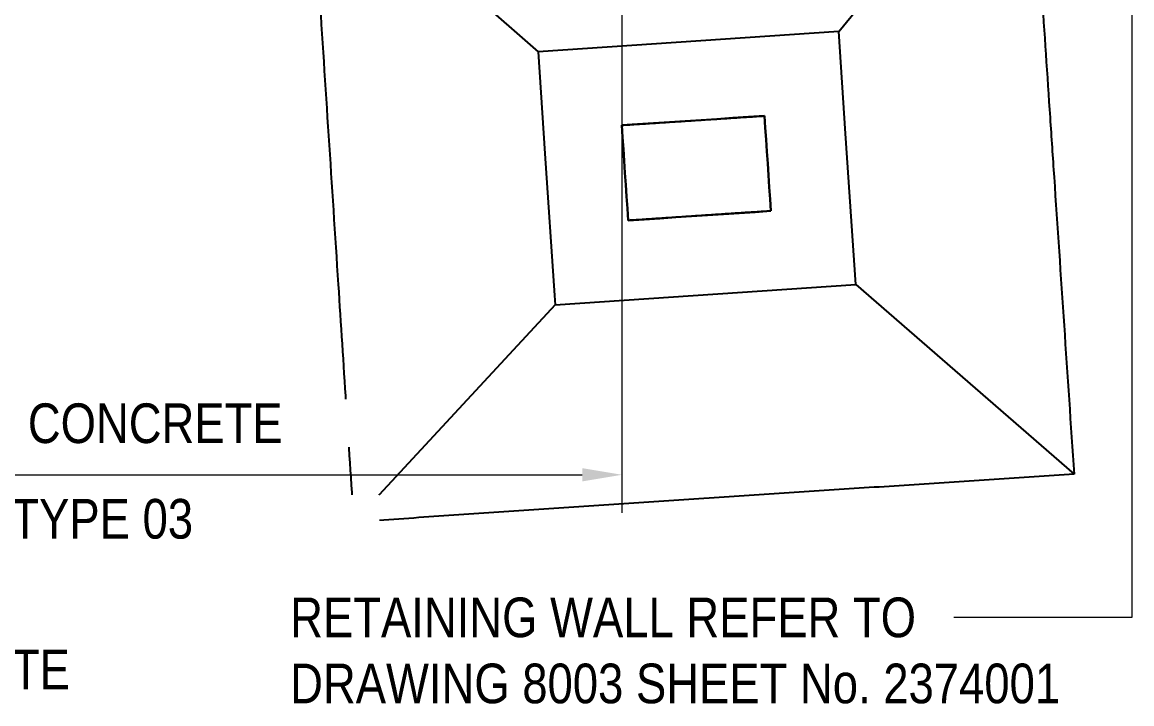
# Model space of a CAD drawing. Header units: metres. Extents: x -1161 to -1080, y 3 to 563.
# Drawn here: x -1098.75 to -1091.76, y 539.42 to 543.72 of the extents above; entities that cross this region are included whole.
import ezdxf

# ---------------------------------------------------------------- set-up
doc = ezdxf.new("R2010")
doc.units = ezdxf.units.M
doc.layers.get('Defpoints').update_dxf_attribs({"color": 41})
for name, color, linetype, lineweight in [('A-ANNO-DIMS', 7, 'Continuous', 9), ('A-GENM', 7, 'Continuous', 35), ('G-ANNO-TEXT', 7, 'Continuous', 9)]:
    doc.layers.add(name, color=color, linetype=linetype, lineweight=lineweight)
doc.styles.add('Arial Narrow_2', font='ARIALN.TTF', dxfattribs={"height": 0.25})
doc.dimstyles.new('Dimension_Standard_O__mm_', dxfattribs={"dimscale": 0.3048, "dimtxt": 0.255858, "dimasz": 0.82021, "dimexe": 0.787402, "dimexo": 0.492126, "dimgap": 0.492126, "dimtad": 1, "dimdec": 0, "dimlfac": 1000, "dimzin": 0, "dimdsep": 46, "dimtxsty": 'Arial Narrow_2', "dimsah": 1, "dimcen": 0.09, "dimaunit": 1, "dimadec": 4, "dimazin": 0, "dimtfac": 1, "dimtdec": 4, "dimtix": 1, "dimtmove": 0, "dimatfit": 3, "dimfxl": 1, "dimtvp": 1, "dimtfill": 1, "dimtolj": 1, "dimtzin": 0, "dimlwd": 18, "dimlwe": 18, "dimarcsym": 2})

# ---------------------------------------------------------------- blocks, each defined once
blk = doc.blocks.new('T2DPAA-T2D-C3S-RS-M3D-100334_rvt-1-DRG-2873171 - BARRIER LAYOUT')
at = {"layer": 'A-GENM', "color": 254, "lineweight": 25, "true_color": 0xd1d1d1}
for p, q in [((-1096.1274, 544.0785), (-1095.5008, 543.5277)), ((-1093.6055, 543.6556), (-1093.4488, 543.8454)), ((-1093.6055, 543.6556), (-1095.5008, 543.5277)), ((-1093.5625, 543.0132), (-1093.6055, 543.6556)), ((-1095.5008, 543.5277), (-1095.4579, 542.8869)), ((-1094.7736, 543.0782), (-1094.8735, 543.0717)), ((-1094.6737, 543.0848), (-1094.7736, 543.0782)), ((-1094.5738, 543.0913), (-1094.6737, 543.0848)), ((-1094.4739, 543.0979), (-1094.5738, 543.0913)), ((-1094.374, 543.1044), (-1094.4739, 543.0979)), ((-1094.2741, 543.111), (-1094.374, 543.1044)), ((-1094.1742, 543.1175), (-1094.2741, 543.111)), ((-1094.0743, 543.1241), (-1094.1742, 543.1175)), ((-1094.0692, 543.0491), (-1094.0743, 543.1241)), ((-1094.8735, 543.0717), (-1094.9734, 543.0652)), ((-1094.9734, 543.0652), (-1094.9684, 542.9901)), ((-1094.0641, 542.9742), (-1094.0692, 543.0491)), ((-1093.4987, 542.0598), (-1093.5625, 543.013)), ((-1094.9684, 542.9901), (-1094.9634, 542.915)), ((-1094.059, 542.8992), (-1094.0641, 542.9742)), ((-1095.4579, 542.8864), (-1095.3979, 541.9909)), ((-1094.9634, 542.915), (-1094.9584, 542.8399)), ((-1094.0538, 542.8243), (-1094.059, 542.8992)), ((-1094.9584, 542.8399), (-1094.9534, 542.7648)), ((-1094.0487, 542.7493), (-1094.0538, 542.8243)), ((-1094.9534, 542.7648), (-1094.9484, 542.6897)), ((-1094.0436, 542.6744), (-1094.0487, 542.7493)), ((-1094.9484, 542.6897), (-1094.9434, 542.6147)), ((-1094.0385, 542.5994), (-1094.0436, 542.6744)), ((-1094.9434, 542.6147), (-1094.9384, 542.5396)), ((-1094.0333, 542.5245), (-1094.0385, 542.5994)), ((-1094.9384, 542.5396), (-1094.9333, 542.4645)), ((-1094.2333, 542.5112), (-1094.1333, 542.5178)), ((-1094.1333, 542.5178), (-1094.0333, 542.5245)), ((-1094.9333, 542.4645), (-1094.8333, 542.4712)), ((-1094.8333, 542.4712), (-1094.7333, 542.4778)), ((-1094.7333, 542.4778), (-1094.6333, 542.4845)), ((-1094.6333, 542.4845), (-1094.5333, 542.4912)), ((-1094.5333, 542.4912), (-1094.4333, 542.4978)), ((-1094.4333, 542.4978), (-1094.3333, 542.5045)), ((-1094.3333, 542.5045), (-1094.2333, 542.5112)), ((-1095.394, 541.9318), (-1093.4987, 542.0598)), ((-1093.4987, 542.0598), (-1092.1223, 540.864)), ((-1095.3979, 541.9908), (-1095.394, 541.9318)), ((-1095.394, 541.9318), (-1096.662, 540.561))]:
    blk.add_line(p, q, dxfattribs=at)
at = {"layer": 'A-GENM', "color": 9, "lineweight": 25, "true_color": 0xbebebe}
for p, q in [((-1094.0692, 543.0491), (-1094.0743, 543.1241)), ((-1094.0692, 543.0491), (-1094.0743, 543.1241)), ((-1094.9734, 543.0652), (-1094.9684, 542.9901)), ((-1094.9734, 543.0652), (-1094.9684, 542.9901)), ((-1094.0641, 542.9742), (-1094.0692, 543.0491)), ((-1094.0641, 542.9742), (-1094.0692, 543.0491)), ((-1094.9684, 542.9901), (-1094.9634, 542.915)), ((-1094.9684, 542.9901), (-1094.9634, 542.915)), ((-1094.059, 542.8992), (-1094.0641, 542.9742)), ((-1094.059, 542.8992), (-1094.0641, 542.9742)), ((-1094.9634, 542.915), (-1094.9584, 542.8399)), ((-1094.9634, 542.915), (-1094.9584, 542.8399)), ((-1094.0538, 542.8243), (-1094.059, 542.8992)), ((-1094.0538, 542.8243), (-1094.059, 542.8992)), ((-1094.9584, 542.8399), (-1094.9534, 542.7648)), ((-1094.9584, 542.8399), (-1094.9534, 542.7648)), ((-1094.0487, 542.7493), (-1094.0538, 542.8243)), ((-1094.0487, 542.7493), (-1094.0538, 542.8243)), ((-1094.9534, 542.7648), (-1094.9484, 542.6897)), ((-1094.9534, 542.7648), (-1094.9484, 542.6897)), ((-1094.0436, 542.6744), (-1094.0487, 542.7493)), ((-1094.0436, 542.6744), (-1094.0487, 542.7493)), ((-1094.9484, 542.6897), (-1094.9434, 542.6147)), ((-1094.9484, 542.6897), (-1094.9434, 542.6147)), ((-1094.0385, 542.5994), (-1094.0436, 542.6744)), ((-1094.0385, 542.5994), (-1094.0436, 542.6744)), ((-1094.9434, 542.6147), (-1094.9384, 542.5396)), ((-1094.9434, 542.6147), (-1094.9384, 542.5396)), ((-1094.0333, 542.5245), (-1094.0385, 542.5994)), ((-1094.0333, 542.5245), (-1094.0385, 542.5994)), ((-1094.9384, 542.5396), (-1094.9333, 542.4645)), ((-1094.9384, 542.5396), (-1094.9333, 542.4645))]:
    blk.add_line(p, q, dxfattribs=at)
at = {"layer": 'A-GENM', "color": 253, "lineweight": 25, "true_color": 0xa3a3a3}
for p, q in [((-1094.0743, 543.1241), (-1094.0692, 543.0491)), ((-1094.9684, 542.9901), (-1094.9734, 543.0652)), ((-1094.0692, 543.0491), (-1094.0641, 542.9742)), ((-1094.9634, 542.915), (-1094.9684, 542.9901)), ((-1094.0641, 542.9742), (-1094.059, 542.8992)), ((-1094.9584, 542.8399), (-1094.9634, 542.915)), ((-1094.059, 542.8992), (-1094.0538, 542.8243)), ((-1094.9534, 542.7648), (-1094.9584, 542.8399)), ((-1094.0538, 542.8243), (-1094.0487, 542.7493)), ((-1094.9484, 542.6897), (-1094.9534, 542.7648)), ((-1094.0487, 542.7493), (-1094.0436, 542.6744)), ((-1094.9434, 542.6147), (-1094.9484, 542.6897)), ((-1094.0436, 542.6744), (-1094.0385, 542.5994)), ((-1094.9384, 542.5396), (-1094.9434, 542.6147)), ((-1094.0385, 542.5994), (-1094.0333, 542.5245)), ((-1094.9333, 542.4645), (-1094.9384, 542.5396))]:
    blk.add_line(p, q, dxfattribs=at)
at = {"layer": 'A-GENM', "color": 9, "lineweight": 25, "true_color": 0xbebebe}
for points, knots in [([(-1096.662, 540.561), (-1096.6945, 541.0608), (-1096.7676, 542.1855), (-1096.8406, 543.3102), (-1096.8811, 543.935)], [0, 0, 0, 0, 0.444444, 1, 1, 1, 1]), ([(-1092.2736, 543.1128), (-1092.2652, 542.9878), (-1092.2147, 542.2383), (-1092.1643, 541.4887), (-1092.1223, 540.864)], [0.3333333, 0.3333333, 0.3333333, 0.3333333, 0.4444444, 1, 1, 1, 1]), ([(-1092.1223, 540.864), (-1092.2904, 540.8529), (-1092.6267, 540.8309), (-1093.1311, 540.7977), (-1093.6356, 540.7646), (-1094.0559, 540.7369), (-1094.3922, 540.7148), (-1094.6445, 540.6983), (-1094.8967, 540.6818), (-1095.1489, 540.6652), (-1095.4011, 540.6485), (-1095.6533, 540.6316), (-1095.9055, 540.6141), (-1096.1577, 540.5965), (-1096.4098, 540.5788), (-1096.5779, 540.5669), (-1096.662, 540.561)], [0, 0, 0, 0, 0.111111, 0.222222, 0.333333, 0.444444, 0.5, 0.555556, 0.611111, 0.666667, 0.722222, 0.777778, 0.833333, 0.888889, 0.944444, 1, 1, 1, 1])]:
    blk.add_open_spline(points, degree=3, knots=knots, dxfattribs=at)
blk.add_open_spline([(-1092.3277, 543.915), (-1092.3097, 543.6478), (-1092.2917, 543.3806), (-1092.2737, 543.1134)], degree=3, dxfattribs=at)
at = {"layer": 'A-GENM', "color": 253, "lineweight": 25, "true_color": 0xa3a3a3}
for points in [[(-1094.8735, 543.0717), (-1094.8402, 543.0739), (-1094.8069, 543.0761), (-1094.7736, 543.0782)], [(-1094.7736, 543.0782), (-1094.7403, 543.0804), (-1094.707, 543.0826), (-1094.6737, 543.0848)], [(-1094.6737, 543.0848), (-1094.6404, 543.087), (-1094.6071, 543.0892), (-1094.5738, 543.0913)], [(-1094.5738, 543.0913), (-1094.5405, 543.0935), (-1094.5072, 543.0957), (-1094.4739, 543.0979)], [(-1094.4739, 543.0979), (-1094.4406, 543.1001), (-1094.4073, 543.1023), (-1094.374, 543.1044)], [(-1094.374, 543.1044), (-1094.3407, 543.1066), (-1094.3074, 543.1088), (-1094.2741, 543.111)], [(-1094.2741, 543.111), (-1094.2408, 543.1132), (-1094.2075, 543.1154), (-1094.1742, 543.1175)], [(-1094.1742, 543.1175), (-1094.1409, 543.1197), (-1094.1076, 543.1219), (-1094.0743, 543.1241)], [(-1094.9734, 543.0652), (-1094.9401, 543.0673), (-1094.9068, 543.0695), (-1094.8735, 543.0717)], [(-1094.1333, 542.5178), (-1094.1667, 542.5156), (-1094.2, 542.5134), (-1094.2333, 542.5112)], [(-1094.0333, 542.5245), (-1094.0667, 542.5223), (-1094.1, 542.52), (-1094.1333, 542.5178)], [(-1094.8333, 542.4712), (-1094.8667, 542.4689), (-1094.9, 542.4667), (-1094.9333, 542.4645)], [(-1094.7333, 542.4778), (-1094.7667, 542.4756), (-1094.8, 542.4734), (-1094.8333, 542.4712)], [(-1094.6333, 542.4845), (-1094.6667, 542.4823), (-1094.7, 542.48), (-1094.7333, 542.4778)], [(-1094.5333, 542.4912), (-1094.5667, 542.4889), (-1094.6, 542.4867), (-1094.6333, 542.4845)], [(-1094.4333, 542.4978), (-1094.4667, 542.4956), (-1094.5, 542.4934), (-1094.5333, 542.4912)], [(-1094.3333, 542.5045), (-1094.3667, 542.5023), (-1094.4, 542.5), (-1094.4333, 542.4978)], [(-1094.2333, 542.5112), (-1094.2667, 542.5089), (-1094.3, 542.5067), (-1094.3333, 542.5045)]]:
    blk.add_open_spline(points, degree=3, dxfattribs=at)
blk = doc.blocks.new('DIMBLOCK2-DRG-2873171 - BARRIER LAYOUT')
at = {"layer": 'A-ANNO-DIMS', "color": 0, "lineweight": 18, "transparency": 16777216}
for p, q in [((-1094.9728, 544.4122), (-1094.9728, 540.6203)), ((-1105.0098, 543.7405), (-1105.0098, 540.6203)), ((-1104.7598, 540.8603), (-1095.2228, 540.8603))]:
    blk.add_line(p, q, dxfattribs=at)
at = {"layer": 'A-ANNO-DIMS', "color": 0, "transparency": 16777216}
for points in [[(-1104.7598, 540.902), (-1104.7598, 540.8187), (-1105.0098, 540.8603)], [(-1095.2228, 540.902), (-1095.2228, 540.8187), (-1094.9728, 540.8603)]]:
    blk.add_solid(points, dxfattribs=at)
at = {"layer": 'Defpoints', "color": 0, "transparency": 16777216}
for p in [(-1094.9728, 544.5622), (-1105.0098, 543.8905), (-1094.9728, 540.8603)]:
    blk.add_point(p, dxfattribs=at)
at = {"layer": 'A-ANNO-DIMS', "color": 0, "lineweight": 18, "transparency": 16777216, "char_height": 0.25, "width": 6.93009, "attachment_point": 5, "style": 'Arial Narrow_2', "bg_fill": 3, "box_fill_scale": 1.1, "bg_fill_color": 256, "bg_fill_true_color": 13158600, "bg_fill_transparency": 0}
for s, insert in [('\\A1;MIN 1200 HIGH, CAST IN-SITU CONCRETE', (-1099.9913, 541.1623)), ('\\A1;MPL TRAFFIC BARRIER - TYPE 03', (-1099.9913, 540.581))]:
    blk.add_mtext(s, dxfattribs=dict(at, insert=insert))

msp = doc.modelspace()

# ---------------------------------------------------------------- linework, layer by layer
at = {"layer": 'G-ANNO-TEXT'}
for p, q in [((-1091.7581, 545.3578), (-1091.7581, 539.9609)), ((-1092.0625, 539.9609), (-1092.8793, 539.9609)), ((-1091.7581, 539.9609), (-1092.0625, 539.9609))]:
    msp.add_line(p, q, dxfattribs=at)

# ---------------------------------------------------------------- block references
at = {"lineweight": 5}
msp.add_blockref('T2DPAA-T2D-C3S-RS-M3D-100334_rvt-1-DRG-2873171 - BARRIER LAYOUT', (0, 0), dxfattribs=at)

# ---------------------------------------------------------------- next in the draw order: texts
at = {"layer": 'G-ANNO-TEXT', "char_height": 0.25, "attachment_point": 1, "style": 'Arial Narrow_2', "bg_fill": 3, "box_fill_scale": 1, "bg_fill_color": 256, "bg_fill_true_color": 13158600, "bg_fill_transparency": 0}
for s, insert in [('RETAINING WALL REFER TO ', (-1097.0642, 540.0859)), ('MIN 1200 HIGH, CAST IN-SITU CONCRETE ', (-1104.2115, 539.7565)), ('DRAWING 8003 SHEET No. 2374001', (-1097.0642, 539.6692))]:
    msp.add_mtext(s, dxfattribs=dict(at, insert=insert))

# ---------------------------------------------------------------- next in the draw order: dimensions: what is measured, and where the dimension line sits
at = {"layer": 'A-ANNO-DIMS', "lineweight": 18}
dim = msp.add_linear_dim(base=(-1094.9728, 540.8603), p1=(-1105.0098, 543.8905), p2=(-1094.9728, 544.5622), text='MIN 1200 HIGH, CAST IN-SITU CONCRETE\\XMPL TRAFFIC BARRIER - TYPE 03', dimstyle='Dimension_Standard_O__mm_', override={"dimpost": '<>', "dimfxl": 10.059356}, dxfattribs=at)
dim.commit()
dim.dimension.update_dxf_attribs({"geometry": 'DIMBLOCK2-DRG-2873171 - BARRIER LAYOUT', "text_midpoint": (-1099.9913, 540.8603)})

doc.saveas('drawing.dxf')
